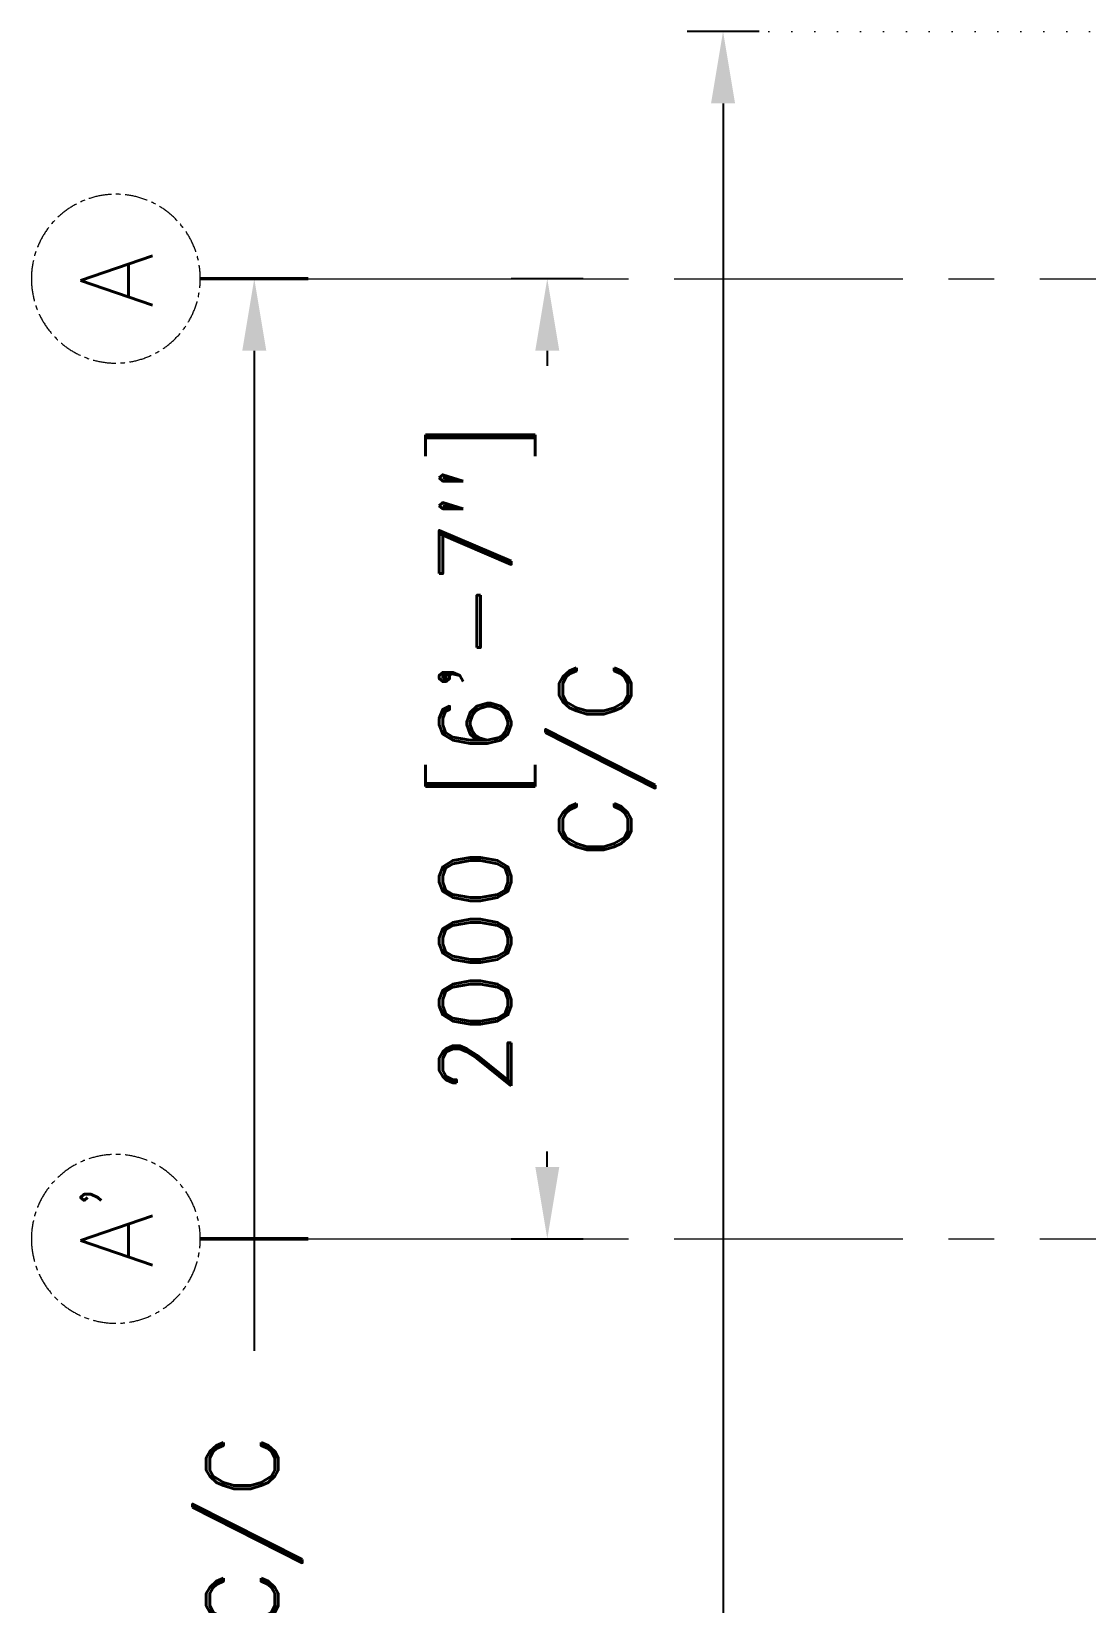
# Model space of a CAD drawing. Header units: millimetres. Extents: x 5227 to 261376, y 53707 to 123566.
# Drawn here: x 91426 to 93622, y 109416 to 112689 of the extents above; entities that cross this region are included whole.
import ezdxf

# ---------------------------------------------------------------- set-up
doc = ezdxf.new("R2010")
doc.units = ezdxf.units.MM
doc.header["$PDMODE"] = 35
doc.header["$PDSIZE"] = -10
doc.linetypes.add('CENTERX2', pattern=[101.6, 63.5, -12.7, 12.7, -12.7])
doc.linetypes.add('DOT', pattern=[6.35, 0, -6.35])
doc.layers.get('0').update_dxf_attribs({"lineweight": 0})
doc.layers.get('Defpoints').update_dxf_attribs({"lineweight": 0})
for name, color, linetype, lineweight in [('PV_DIMENTION_SECOND_ROMANS', 7, 'Continuous', 0), ('PV_DOTED LINE', 252, 'DOT', 0), ('PV_EXTRA_LINE', 252, 'Continuous', 0), ('PV_GRID MARKING', 252, 'Continuous', 0), ('PV_TEXT_ROMANS', 7, 'Continuous', 0)]:
    doc.layers.add(name, color=color, linetype=linetype, lineweight=lineweight)
doc.layers.add('PV_GRID_LINE', color=252, linetype='CENTERX2', lineweight=0, transparency=0.5)
doc.styles.add('PV_ROMAND', font='romand.shx')
doc.styles.add('PV_ROMANS', font='romans.shx')
doc.dimstyles.new('PV_1-75_MM_FOOT', dxfattribs={"dimscale": 75, "dimtxt": 2, "dimasz": 2, "dimexe": 1, "dimexo": 0.625, "dimtad": 0, "dimdec": 0, "dimdsep": 46, "dimtxsty": 'PV_ROMAND', "dimcen": 2.5, "dimadec": 0, "dimazin": 0, "dimtfac": 1, "dimtdec": 0, "dimtmove": 1, "dimatfit": 2, "dimfxl": 1, "dimfxlon": 1, "dimarcsym": 0})

# ---------------------------------------------------------------- blocks, each defined once
blk = doc.blocks.new('*U328')
at = {"color": 7}
blk.add_circle((0, 234.5), 234.5, dxfattribs=at)
at = {"layer": 'PV_EXTRA_LINE', "linetype": 'CENTERX2', "ltscale": 10}
blk.add_line((0, -299.9), (0, -46971.3), dxfattribs=at)
at = {"layer": 'PV_GRID MARKING', "color": 7, "const_width": 10}
blk.add_lwpolyline([(0, 0), (0, -299.9)], dxfattribs=at)
at = {"layer": 'PV_TEXT_ROMANS', "color": 7, "style": 'PV_ROMANS'}
blk.add_attdef('1', (-80, 132.4), '', height=200, dxfattribs=at)
blk = doc.blocks.new('*D339')
at = {"layer": 'Defpoints', "color": 0, "transparency": 16777216}
for p in [(92003.1, 112173.5), (91890.7, 105313.5), (92003.1, 105313.5)]:
    blk.add_point(p, dxfattribs=at)
at = {"layer": 'PV_DIMENTION_SECOND_ROMANS', "color": 0, "lineweight": -2, "transparency": 16777216}
for p, q in [((91956.2, 112173.5), (91815.7, 112173.5)), ((91890.7, 112023.5), (91890.7, 109940.4)), ((91890.7, 105463.5), (91890.7, 107546.7)), ((91956.2, 105313.5), (91815.7, 105313.5))]:
    blk.add_line(p, q, dxfattribs=at)
at = {"layer": 'PV_DIMENTION_SECOND_ROMANS', "color": 0, "transparency": 16777216}
for points in [[(91915.7, 112023.5), (91865.7, 112023.5), (91890.7, 112173.5)], [(91865.7, 105463.5), (91915.7, 105463.5), (91890.7, 105313.5)]]:
    blk.add_solid(points, dxfattribs=at)
at = {"layer": 'PV_DIMENTION_SECOND_ROMANS', "color": 0, "transparency": 16777216, "insert": (91890.7, 108743.5), "char_height": 150, "attachment_point": 5, "rotation": 90, "style": 'PV_ROMAND'}
blk.add_mtext('6860 [22\'-6"] C/C', dxfattribs=at)
blk = doc.blocks.new('*D342')
at = {"layer": 'Defpoints', "color": 0, "transparency": 16777216}
for p in [(94112.3, 112688.5), (92867.1, 90938.5), (94112.3, 90938.5)]:
    blk.add_point(p, dxfattribs=at)
at = {"layer": 'PV_DIMENTION_SECOND_ROMANS', "color": 0, "lineweight": -2, "transparency": 16777216}
for p, q in [((92942.1, 112688.5), (92792.1, 112688.5)), ((92867.1, 112538.5), (92867.1, 104156.8)), ((92867.1, 91088.5), (92867.1, 99470.2)), ((92942.1, 90938.5), (92792.1, 90938.5))]:
    blk.add_line(p, q, dxfattribs=at)
at = {"layer": 'PV_DIMENTION_SECOND_ROMANS', "color": 0, "transparency": 16777216}
for points in [[(92892.1, 112538.5), (92842.1, 112538.5), (92867.1, 112688.5)], [(92842.1, 91088.5), (92892.1, 91088.5), (92867.1, 90938.5)]]:
    blk.add_solid(points, dxfattribs=at)
at = {"layer": 'PV_DIMENTION_SECOND_ROMANS', "color": 0, "transparency": 16777216, "insert": (92867.1, 101813.5), "char_height": 150, "attachment_point": 5, "rotation": 90, "style": 'PV_ROMAND'}
blk.add_mtext('21750 [71\'-4"] OUT TO OUT BUILDING', dxfattribs=at)
blk = doc.blocks.new('*U569')
at = {"color": 7}
blk.add_circle((0, 234.5), 234.5, dxfattribs=at)
at = {"layer": 'PV_EXTRA_LINE', "linetype": 'CENTERX2', "ltscale": 10}
blk.add_line((0, -299.9), (0, -40608.7), dxfattribs=at)
at = {"layer": 'PV_GRID MARKING', "color": 7, "const_width": 10}
blk.add_lwpolyline([(0, 0), (0, -299.9)], dxfattribs=at)
at = {"layer": 'PV_TEXT_ROMANS', "color": 7, "style": 'PV_ROMANS'}
blk.add_attdef('1', (-80, 132.4), '', height=200, dxfattribs=at)
blk = doc.blocks.new('*D354')
at = {"layer": 'Defpoints', "color": 0, "transparency": 16777216}
for p in [(92501, 112173.5), (93578.8, 112173.5), (92003.1, 110173.5)]:
    blk.add_point(p, dxfattribs=at)
at = {"layer": 'PV_DIMENTION_SECOND_ROMANS', "color": 0, "lineweight": -2, "transparency": 16777216}
for p, q in [((92576, 112173.5), (92426, 112173.5)), ((92501, 112023.5), (92501, 111991.8)), ((92501, 110323.5), (92501, 110355.2)), ((92426, 110173.5), (92576, 110173.5))]:
    blk.add_line(p, q, dxfattribs=at)
at = {"layer": 'PV_DIMENTION_SECOND_ROMANS', "color": 0, "transparency": 16777216}
for points in [[(92526, 112023.5), (92476, 112023.5), (92501, 112173.5)], [(92476, 110323.5), (92526, 110323.5), (92501, 110173.5)]]:
    blk.add_solid(points, dxfattribs=at)
at = {"layer": 'PV_DIMENTION_SECOND_ROMANS', "color": 0, "transparency": 16777216, "insert": (92501, 111173.5), "char_height": 150, "attachment_point": 5, "rotation": 90, "style": 'PV_ROMAND'}
blk.add_mtext('2000 [6\'-7"]\\PC/C', dxfattribs=at)

msp = doc.modelspace()

# ---------------------------------------------------------------- linework, layer by layer
at = {"layer": 'PV_DOTED LINE', "ltscale": 7.5}
msp.add_line((92867.1, 112688.5), (94112.3, 112688.5), dxfattribs=at)

# ---------------------------------------------------------------- block references
at = {"layer": 'PV_GRID_LINE', "linetype": 'ByBlock', "lineweight": 0}
ref = msp.add_blockref('*U328', (91778.2, 112173.5), dxfattribs=dict(at, xscale=-0.75, yscale=0.75, zscale=0.75, rotation=89.99999999951415))
ref.add_attrib('1', 'A', (91678.9, 112112.1), dxfattribs={"layer": 'PV_TEXT_ROMANS', "color": 7, "height": 150, "rotation": 90, "style": 'PV_ROMANS'})
ref = msp.add_blockref('*U569', (91778.2, 110173.5), dxfattribs=dict(at, xscale=-0.75, yscale=0.75, zscale=0.75, rotation=89.99999999951409))
ref.add_attrib('1', "A'", (91678.9, 110112.1), dxfattribs={"layer": 'PV_TEXT_ROMANS', "color": 7, "height": 150, "rotation": 90, "style": 'PV_ROMANS'})

# ---------------------------------------------------------------- dimensions: what is measured, and where the dimension line sits
at = {"layer": 'PV_DIMENTION_SECOND_ROMANS'}
for base, p1, p2, text, picture, middle in [((92867.1, 90938.5), (94112.3, 112688.5), (94112.3, 90938.5), '<> OUT TO OUT BUILDING', '*D342', (92867.1, 101813.5)), ((91890.7, 105313.5), (92003.1, 112173.5), (92003.1, 105313.5), '<> C/C', '*D339', (91890.7, 108743.5))]:
    dim = msp.add_linear_dim(base=base, p1=p1, p2=p2, angle=90, text=text, dimstyle='PV_1-75_MM_FOOT', override={"dimtxsty": 'PV_ROMAND'}, dxfattribs=at)
    dim.commit()
    dim.dimension.update_dxf_attribs({"geometry": picture, "text_midpoint": middle})
dim = msp.add_linear_dim(base=(92501, 112173.5), p1=(92003.1, 110173.5), p2=(93578.8, 112173.5), angle=90, text='<>\\PC/C', dimstyle='PV_1-75_MM_FOOT', override={"dimtxsty": 'PV_ROMAND'}, dxfattribs=at)
dim.commit()
dim.dimension.update_dxf_attribs({"geometry": '*D354', "text_midpoint": (92501, 111173.5), "dimtype": 160})

doc.saveas('drawing.dxf')
